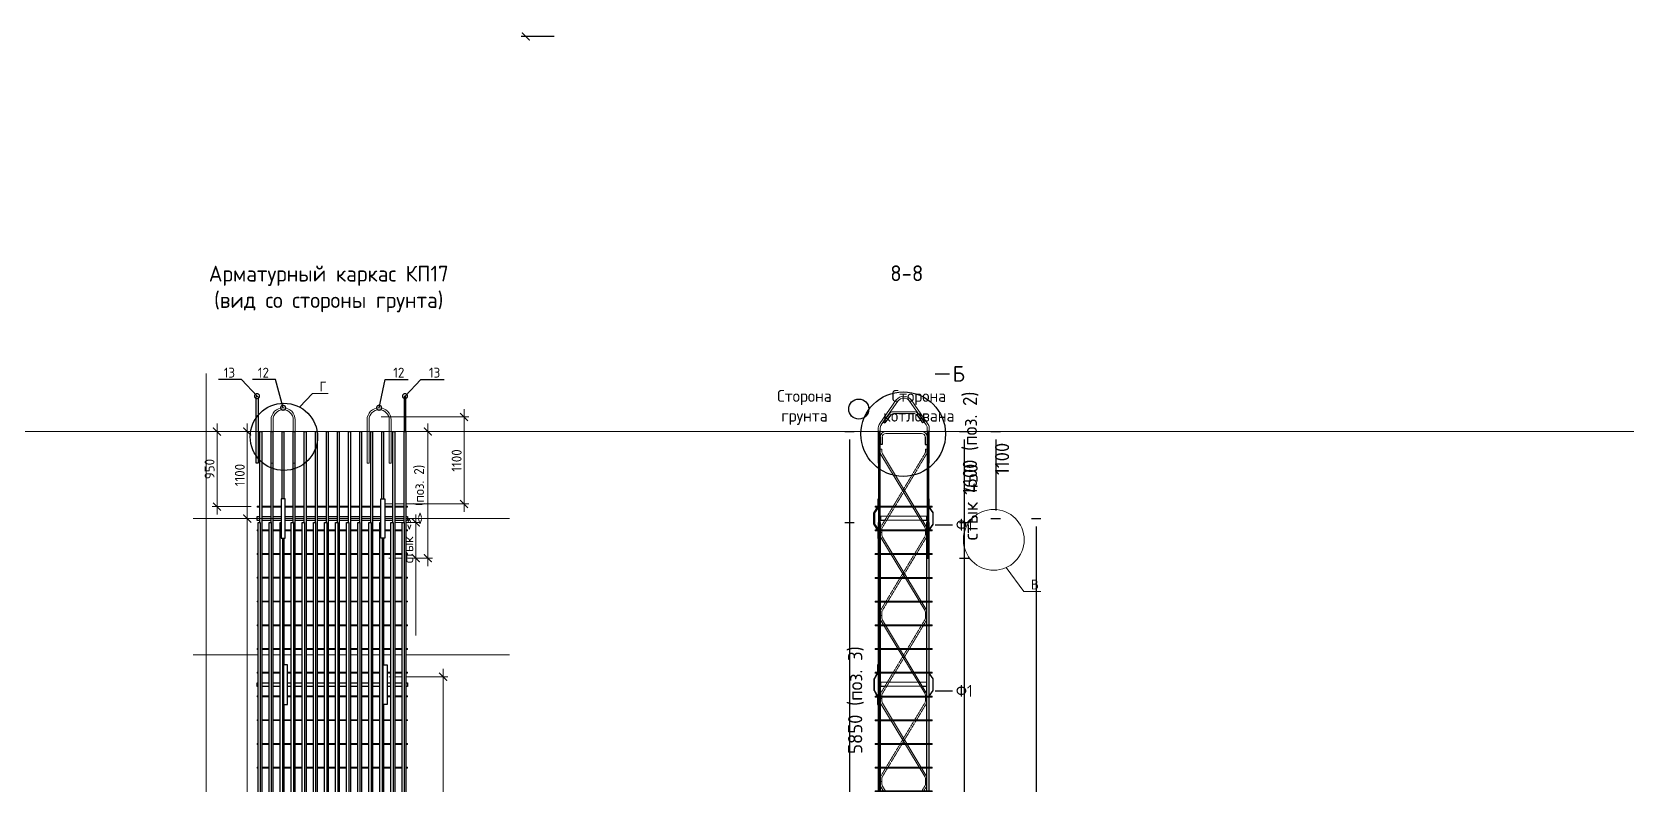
# Model space of a CAD drawing. Header units: millimetres. Extents: x -65574 to 111613, y -106550 to -50518.
# Drawn here: x 24010 to 44252, y -74521 to -65004 of the extents above; entities that cross this region are included whole.
import ezdxf
from ezdxf import colors
from ezdxf.entities.mleader import LeaderData, LeaderLine
from ezdxf.math import Vec2, Vec3

# ---------------------------------------------------------------- set-up
doc = ezdxf.new("R2010")
doc.units = ezdxf.units.MM
doc.linetypes.add('невидимая', pattern=[0.375, 0.25, -0.125])
doc.layers.get('Defpoints').update_dxf_attribs({"color": 6})
doc.layers.add('Dim', color=11, linetype='Continuous', lineweight=13)
doc.layers.add('К_Арматура', color=140, linetype='Continuous')
doc.styles.add('GOST-2.304_Type-B', font='GOST Common.ttf')
doc.dimstyles.new('УРСТ', dxfattribs={"dimtxt": 2.5, "dimasz": 2, "dimexe": 1.2, "dimexo": 1.5, "dimtad": 1, "dimdec": 0, "dimrnd": 1, "dimtxsty": 'GOST-2.304_Type-B', "dimblk": 'ARCHTICK', "dimcen": 2, "dimdle": 2, "dimazin": 3, "dimtfac": 1, "dimtdec": 0, "dimtmove": 1, "dimatfit": 0, "dimldrblk": 'NONE', "dimlwd": 15, "dimlwe": 15})

# ---------------------------------------------------------------- blocks, each defined once
blk = doc.blocks.new('_ArchTick')
at = {"color": 0, "linetype": 'ByBlock', "const_width": 0.15}
blk.add_lwpolyline([(-0.5, -0.5), (0.5, 0.5)], dxfattribs=at)
blk = doc.blocks.new('*D78')
at = {"color": 0, "lineweight": 15, "ltscale": 100, "transparency": 16777216}
for p, q in [((26729, -69953), (26729, -71253)), ((26784, -70053), (26669, -70053)), ((27081, -71153), (26669, -71153))]:
    blk.add_line(p, q, dxfattribs=at)
at = {"layer": 'Defpoints', "color": 0, "lineweight": -2, "ltscale": 100, "transparency": 16777216}
for p in [(26859, -70053), (26729, -71153), (27156, -71153)]:
    blk.add_point(p, dxfattribs=at)
at = {"color": 0, "lineweight": 15, "ltscale": 100, "transparency": 16777216, "xscale": 100, "yscale": 100, "zscale": 100}
for p, rotation in [((26729, -70053), 90), ((26729, -71153), 270)]:
    blk.add_blockref('_ArchTick', p, dxfattribs=dict(at, rotation=rotation))
at = {"color": 0, "lineweight": 15, "ltscale": 100, "transparency": 16777216, "insert": (26635, -70603), "char_height": 125, "attachment_point": 5, "rotation": 90, "style": 'GOST-2.304_Type-B'}
blk.add_mtext('\\A1;1100', dxfattribs=at)
blk = doc.blocks.new('_None')
blk = doc.blocks.new('_DotSmall')
at = {"color": 0, "linetype": 'ByBlock', "const_width": 0.5}
blk.add_lwpolyline([(-0.0625, 0, 1), (0.0625, 0, 1)], format="xyb", close=True, dxfattribs=at)
blk = doc.blocks.new('*D80')
at = {"color": 0, "lineweight": 15, "ltscale": 100, "transparency": 16777216}
for p, q in [((29012, -69953), (29012, -71753)), ((28540, -70053), (29072, -70053)), ((28519, -71653), (29072, -71653))]:
    blk.add_line(p, q, dxfattribs=at)
at = {"layer": 'Defpoints', "color": 0, "lineweight": -2, "ltscale": 100, "transparency": 16777216}
for p in [(28465, -70053), (28444, -71653), (29012, -71653)]:
    blk.add_point(p, dxfattribs=at)
at = {"color": 0, "lineweight": 15, "ltscale": 100, "transparency": 16777216, "xscale": 100, "yscale": 100, "zscale": 100}
for p, rotation in [((29012, -70053), 90), ((29012, -71653), 270)]:
    blk.add_blockref('_ArchTick', p, dxfattribs=dict(at, rotation=rotation))
at = {"color": 0, "lineweight": 15, "ltscale": 100, "transparency": 16777216, "insert": (28906, -70853), "char_height": 125, "attachment_point": 5, "rotation": 90, "style": 'GOST-2.304_Type-B'}
blk.add_mtext('\\A1;<> (поз. 2)', dxfattribs=at)
blk = doc.blocks.new('*D81')
at = {"color": 0, "lineweight": 15, "ltscale": 100, "transparency": 16777216}
for p, q in [((29203, -73053), (29203, -84953)), ((28518, -73153), (29263, -73153)), ((28518, -84853), (29263, -84853))]:
    blk.add_line(p, q, dxfattribs=at)
at = {"layer": 'Defpoints', "color": 0, "lineweight": -2, "ltscale": 100, "transparency": 16777216}
for p in [(28443, -73153), (28443, -84853), (29203, -84853)]:
    blk.add_point(p, dxfattribs=at)
at = {"color": 0, "lineweight": 15, "ltscale": 100, "transparency": 16777216, "xscale": 100, "yscale": 100, "zscale": 100}
for p, rotation in [((29203, -73153), 90), ((29203, -84853), 270)]:
    blk.add_blockref('_ArchTick', p, dxfattribs=dict(at, rotation=rotation))
at = {"color": 0, "lineweight": 15, "ltscale": 100, "transparency": 16777216, "insert": (29097, -79003), "char_height": 125, "attachment_point": 5, "rotation": 90, "style": 'GOST-2.304_Type-B'}
blk.add_mtext('\\A1;<> (поз. 4)', dxfattribs=at)
blk = doc.blocks.new('*D82')
at = {"color": 0, "lineweight": 15, "transparency": 16777216}
for p, q in [((28583, -71203), (28918, -71203)), ((28858, -71203), (28858, -71103)), ((28858, -71203), (28858, -71653)), ((28858, -71203), (28858, -71653)), ((28583, -71653), (28918, -71653)), ((28858, -71653), (28858, -71753)), ((28858, -72631), (28858, -71653))]:
    blk.add_line(p, q, dxfattribs=at)
at = {"layer": 'Defpoints', "color": 0, "lineweight": -2, "transparency": 16777216}
for p in [(28508, -71203), (28508, -71653), (28858, -71653)]:
    blk.add_point(p, dxfattribs=at)
at = {"color": 0, "lineweight": 15, "transparency": 16777216, "xscale": 100, "yscale": 100, "zscale": 100}
for p, rotation in [((28858, -71203), 270), ((28858, -71653), 90)]:
    blk.add_blockref('_ArchTick', p, dxfattribs=dict(at, rotation=rotation))
at = {"color": 0, "lineweight": 15, "transparency": 16777216, "insert": (28764, -71428), "char_height": 125, "attachment_point": 5, "rotation": 90, "style": 'GOST-2.304_Type-B'}
blk.add_mtext('\\A1;стык <>', dxfattribs=at)
blk = doc.blocks.new('*U19')
at = {"lineweight": 30, "ltscale": 100}
blk.add_lwpolyline([(-950, -25), (950, -25), (950, 25), (-950, 25)], close=True, dxfattribs=at)
blk = doc.blocks.new('*U20')
at = {"color": 0, "linetype": 'ByBlock', "lineweight": -2, "transparency": 16777216}
for p in [(0, 0), (0, -2100)]:
    blk.add_blockref('*U19', p, dxfattribs=at)
blk = doc.blocks.new('*D89')
at = {"color": 0, "lineweight": 15, "ltscale": 100, "transparency": 16777216}
for p, q in [((29469, -71069), (29469, -69769)), ((28422, -69869), (29529, -69869)), ((28443, -70969), (29529, -70969))]:
    blk.add_line(p, q, dxfattribs=at)
at = {"layer": 'Defpoints', "color": 0, "lineweight": -2, "ltscale": 100, "transparency": 16777216}
for p in [(28347, -69869), (29469, -69869), (28368, -70969)]:
    blk.add_point(p, dxfattribs=at)
at = {"color": 0, "lineweight": 15, "ltscale": 100, "transparency": 16777216, "xscale": 100, "yscale": 100, "zscale": 100}
for p, rotation in [((29469, -69869), 90), ((29469, -70969), 270)]:
    blk.add_blockref('_ArchTick', p, dxfattribs=dict(at, rotation=rotation))
at = {"color": 0, "lineweight": 15, "ltscale": 100, "transparency": 16777216, "insert": (29375, -70419), "char_height": 125, "attachment_point": 5, "rotation": 90, "style": 'GOST-2.304_Type-B'}
blk.add_mtext('\\A1;1100', dxfattribs=at)
blk = doc.blocks.new('*D90')
at = {"color": 0, "lineweight": 15, "ltscale": 100, "transparency": 16777216}
for p, q in [((28448, -76053), (29534, -76053)), ((29474, -75953), (29474, -105553)), ((28448, -105453), (29534, -105453))]:
    blk.add_line(p, q, dxfattribs=at)
at = {"layer": 'Defpoints', "color": 0, "lineweight": -2, "ltscale": 100, "transparency": 16777216}
for p in [(28373, -76053), (28373, -105453), (29474, -105453)]:
    blk.add_point(p, dxfattribs=at)
at = {"color": 0, "lineweight": 15, "ltscale": 100, "transparency": 16777216, "xscale": 100, "yscale": 100, "zscale": 100}
for p, rotation in [((29474, -76053), 90), ((29474, -105453), 270)]:
    blk.add_blockref('_ArchTick', p, dxfattribs=dict(at, rotation=rotation))
at = {"color": 0, "lineweight": 15, "ltscale": 100, "transparency": 16777216, "insert": (29367, -90753), "char_height": 125, "attachment_point": 5, "rotation": 90, "style": 'GOST-2.304_Type-B'}
blk.add_mtext('\\A1;14х2100=29400 (поз. Р17)', dxfattribs=at)
blk = doc.blocks.new('*U24')
blk.add_wipeout([(-11, 11700), (11, 11700), (11, 0), (-11, 0)])
at = {"ltscale": 100}
blk.add_lwpolyline([(-11, 0), (11, 0), (11, 11700), (-11, 11700)], close=True, dxfattribs=at)
blk = doc.blocks.new('*U25')
at = {"color": 0, "linetype": 'ByBlock', "lineweight": -2, "transparency": 16777216}
for p in [(0, 0), (140, 0), (280, 0), (420, 0), (560, 0), (700, 0), (840, 0), (980, 0), (1120, 0), (1260, 0), (1400, 0), (1540, 0), (1680, 0), (1820, 0)]:
    blk.add_blockref('*U24', p, dxfattribs=at)
blk = doc.blocks.new('*U26')
blk.add_wipeout([(-14, 5850), (14, 5850), (14, 0), (-14, 0)])
at = {"ltscale": 100}
blk.add_lwpolyline([(-14, 0), (14, 0), (14, 5850), (-14, 5850)], close=True, dxfattribs=at)
blk = doc.blocks.new('*U27')
at = {"color": 0, "linetype": 'ByBlock', "lineweight": -2, "transparency": 16777216}
for p in [(0, 0), (140, 0), (280, 0), (420, 0), (560, 0), (700, 0), (840, 0), (980, 0), (1120, 0), (1260, 0), (1400, 0), (1540, 0), (1680, 0), (1820, 0)]:
    blk.add_blockref('*U26', p, dxfattribs=at)
blk = doc.blocks.new('*D92')
at = {"color": 0, "lineweight": 15, "ltscale": 100, "transparency": 16777216}
for p, q in [((27081, -71153), (26669, -71153)), ((26729, -71053), (26729, -100653)), ((26778, -100553), (26669, -100553))]:
    blk.add_line(p, q, dxfattribs=at)
at = {"layer": 'Defpoints', "color": 0, "lineweight": -2, "ltscale": 100, "transparency": 16777216}
for p in [(27156, -71153), (26729, -100553), (26853, -100553)]:
    blk.add_point(p, dxfattribs=at)
at = {"color": 0, "lineweight": 15, "ltscale": 100, "transparency": 16777216, "xscale": 100, "yscale": 100, "zscale": 100}
for p, rotation in [((26729, -71153), 90), ((26729, -100553), 270)]:
    blk.add_blockref('_ArchTick', p, dxfattribs=dict(at, rotation=rotation))
at = {"color": 0, "lineweight": 15, "ltscale": 100, "transparency": 16777216, "insert": (26616, -85853), "char_height": 125, "width": 2244.5, "attachment_point": 5, "rotation": 90, "style": 'GOST-2.304_Type-B'}
blk.add_mtext('\\A1;14х2100=29400 (Ф1,Ф2,Ф3,Ф4) ', dxfattribs=at)
blk = doc.blocks.new('*D165')
at = {"color": 0, "lineweight": 15, "ltscale": 100, "transparency": 16777216}
for p, q in [((26347, -69953), (26347, -71102)), ((26653, -70053), (26287, -70053)), ((26779, -71002), (26287, -71002))]:
    blk.add_line(p, q, dxfattribs=at)
at = {"layer": 'Defpoints', "color": 0, "lineweight": -2, "ltscale": 100, "transparency": 16777216}
for p in [(26728, -70053), (26347, -71002), (26854, -71002)]:
    blk.add_point(p, dxfattribs=at)
at = {"color": 0, "lineweight": 15, "ltscale": 100, "transparency": 16777216, "xscale": 100, "yscale": 100, "zscale": 100}
for p, rotation in [((26347, -70053), 90), ((26347, -71002), 270)]:
    blk.add_blockref('_ArchTick', p, dxfattribs=dict(at, rotation=rotation))
at = {"color": 0, "lineweight": 15, "ltscale": 100, "transparency": 16777216, "insert": (26253, -70527), "char_height": 125, "attachment_point": 5, "rotation": 90, "style": 'GOST-2.304_Type-B'}
blk.add_mtext('\\A1;950', dxfattribs=at)
blk = doc.blocks.new('*D164')
at = {"color": 0, "lineweight": 15, "ltscale": 100, "transparency": 16777216}
for p, q in [((26547, -75852), (26547, -105752)), ((26979, -75952), (26487, -75952)), ((26979, -105652), (26487, -105652))]:
    blk.add_line(p, q, dxfattribs=at)
at = {"layer": 'Defpoints', "color": 0, "lineweight": -2, "ltscale": 100, "transparency": 16777216}
for p in [(27054, -75952), (26547, -105652), (27054, -105652)]:
    blk.add_point(p, dxfattribs=at)
at = {"color": 0, "lineweight": 15, "ltscale": 100, "transparency": 16777216, "xscale": 100, "yscale": 100, "zscale": 100}
for p, rotation in [((26547, -75952), 90), ((26547, -105652), 270)]:
    blk.add_blockref('_ArchTick', p, dxfattribs=dict(at, rotation=rotation))
at = {"color": 0, "lineweight": 15, "ltscale": 100, "transparency": 16777216, "insert": (26441, -90802), "char_height": 125, "width": 2066.21, "attachment_point": 5, "rotation": 90, "style": 'GOST-2.304_Type-B'}
blk.add_mtext('\\A1;99х300=29700 (поз. 9) ', dxfattribs=at)
blk = doc.blocks.new('*U168')
at = {"lineweight": 15}
blk.add_lwpolyline([(-950, 6), (-950, -6), (950, -6), (950, 6)], close=True, dxfattribs=at)
blk = doc.blocks.new('*U169')
at = {"color": 0, "linetype": 'ByBlock', "lineweight": -2, "transparency": 16777216}
for p in [(0, 0), (0, -300), (0, -600), (0, -900), (0, -1200), (0, -1500), (0, -1800), (0, -2100), (0, -2400), (0, -2700), (0, -3000), (0, -3300)]:
    blk.add_blockref('*U168', p, dxfattribs=at)
blk = doc.blocks.new('ке85445')
at = {"lineweight": 15}
for p, q in [((34931, 34981), (34724, 34684)), ((34743, 34668), (34952, 34967)), ((35162, 34833), (34895, 34833)), ((35308, 34668), (35099, 34967)), ((35120, 34981), (35328, 34684)), ((34705, 34630), (34705, 34182)), ((34730, 34182), (34730, 34630)), ((34895, 34808), (35162, 34808)), ((35322, 34182), (35322, 34630)), ((35347, 34630), (35347, 34182)), ((35252, 34583), (34800, 34583)), ((34800, 34558), (35252, 34558)), ((34705, 34182), (34730, 34182)), ((35322, 34182), (35347, 34182))]:
    blk.add_line(p, q, dxfattribs=at)
at = {"lineweight": -2}
for p, q in [((34841, 34808), (34768, 34704)), ((34768, 34704), (34789, 34690)), ((34858, 34788), (34789, 34690)), ((35194, 34788), (35262, 34690)), ((35211, 34808), (35283, 34704)), ((35283, 34704), (35262, 34690)), ((34730, 34513), (34730, 34418)), ((34755, 34418), (34730, 34418)), ((34755, 34513), (34755, 34418)), ((35297, 34513), (35297, 34418)), ((35297, 34418), (35322, 34418)), ((35322, 34513), (35322, 34418))]:
    blk.add_line(p, q, dxfattribs=at)
at = {"lineweight": 15}
for centre, radius, start, end in [((35026, 34915), 115, 34.9857, 145.0143), ((34895, 34763), 70, 90, 145.0098), ((35026, 34915), 90, 34.9902, 145.0098), ((35157, 34763), 70, 34.9902, 90), ((34790, 34630), 85, 140.9986, 180), ((34790, 34630), 60, 140.9986, 180), ((34895, 34763), 45, 90, 145.0098), ((35157, 34763), 45, 34.9902, 90), ((35262, 34630), 60, 360, 39.0014), ((35262, 34630), 85, 0, 39.0014), ((34800, 34513), 70, 90, 180), ((34800, 34513), 45, 90, 180), ((35252, 34513), 70, 0, 90), ((35252, 34513), 45, 0, 90)]:
    blk.add_arc(centre, radius, start, end, dxfattribs=at)
blk = doc.blocks.new('*D190')
at = {"color": 0, "lineweight": 15, "transparency": 16777216}
for p, q in [((26756, -75211), (25682, -75211)), ((25742, -75111), (25742, -106261)), ((27299, -106161), (25682, -106161))]:
    blk.add_line(p, q, dxfattribs=at)
at = {"layer": 'Defpoints', "color": 0, "lineweight": -2, "transparency": 16777216}
for p in [(26831, -75211), (25742, -106161), (27374, -106161)]:
    blk.add_point(p, dxfattribs=at)
at = {"color": 0, "lineweight": 15, "transparency": 16777216, "xscale": 100, "yscale": 100, "zscale": 100}
for p, rotation in [((25742, -75211), 90), ((25742, -106161), 270)]:
    blk.add_blockref('_ArchTick', p, dxfattribs=dict(at, rotation=rotation))
at = {"color": 0, "lineweight": -2, "transparency": 16777216, "insert": (25648, -90686), "char_height": 125, "attachment_point": 5, "rotation": 90, "style": 'GOST-2.304_Type-B'}
blk.add_mtext('\\A1;30950', dxfattribs=at)
blk = doc.blocks.new('афафцафа')
at = {"color": 30, "lineweight": -2}
blk.add_lwpolyline([(109689, 32631), (109756, 32631, -0.152459), (109761, 32629), (109833, 32580, 0.152459), (109839, 32578), (109939, 32578), (109939, 32583), (109841, 32583, -0.152459), (109835, 32585), (109763, 32634, 0.152459), (109758, 32636), (109689, 32636), (109619, 32636, 0.152459), (109614, 32634), (109542, 32585, -0.152459), (109537, 32583), (109439, 32583), (109439, 32578), (109539, 32578, 0.152459), (109544, 32580), (109616, 32629, -0.152459), (109621, 32631)], format="xyb", close=True, dxfattribs=at)
blk = doc.blocks.new('ФИКСАТОРРРРР')
at = {"color": 6, "lineweight": -2}
blk.add_lwpolyline([(109576, -70973), (109478, -70973, -0.126741), (109473, -70972), (109400, -70931, 0.126741), (109395, -70930), (109326, -70930), (109257, -70930, 0.126741), (109252, -70931), (109178, -70972, -0.126741), (109174, -70973), (109076, -70973), (109076, -70978), (109176, -70978, 0.126741), (109180, -70977), (109254, -70936, -0.126741), (109259, -70935), (109326, -70935), (109393, -70935, -0.126741), (109398, -70936), (109471, -70977, 0.126741), (109476, -70978), (109576, -70978)], format="xyb", close=True, dxfattribs=at)
blk = doc.blocks.new('*U452')
blk.add_wipeout([(-25, 250), (25, 250), (25, -250), (-25, -250)])
at = {"lineweight": 30, "ltscale": 100}
blk.add_lwpolyline([(-25, -250), (-25, 250), (25, 250), (25, -250)], close=True, dxfattribs=at)
blk = doc.blocks.new('*U453')
at = {"color": 0, "linetype": 'ByBlock', "lineweight": -2, "transparency": 16777216}
blk.add_blockref('*U452', (0, 0), dxfattribs=at)
blk = doc.blocks.new('*U454')
blk.add_wipeout([(-25, 250), (25, 250), (25, -250), (-25, -250)])
at = {"lineweight": 30, "ltscale": 100}
blk.add_lwpolyline([(-25, -250), (-25, 250), (25, 250), (25, -250)], close=True, dxfattribs=at)
blk = doc.blocks.new('*U455')
at = {"color": 0, "linetype": 'ByBlock', "lineweight": -2, "transparency": 16777216}
blk.add_blockref('*U454', (0, 0), dxfattribs=at)
blk = doc.blocks.new('*U462')
blk.add_wipeout([(-25, 250), (25, 250), (25, -250), (-25, -250)])
at = {"lineweight": 30, "ltscale": 100}
blk.add_lwpolyline([(-25, -250), (-25, 250), (25, 250), (25, -250)], close=True, dxfattribs=at)
blk = doc.blocks.new('*U463')
at = {"color": 0, "linetype": 'ByBlock', "lineweight": -2, "transparency": 16777216}
blk.add_blockref('*U462', (0, 0), dxfattribs=at)
blk = doc.blocks.new('*U458')
blk.add_wipeout([(-25, 250), (25, 250), (25, -250), (-25, -250)])
at = {"lineweight": 30, "ltscale": 100}
blk.add_lwpolyline([(-25, -250), (-25, 250), (25, 250), (25, -250)], close=True, dxfattribs=at)
blk = doc.blocks.new('*U459')
at = {"color": 0, "linetype": 'ByBlock', "lineweight": -2, "transparency": 16777216}
blk.add_blockref('*U458', (0, 0), dxfattribs=at)
blk = doc.blocks.new('*U1720')
at = {"lineweight": 15}
for points in [[(-245, -27.5), (-295, -27.5), (-295, 22.5), (-290, 22.5), (-290, -22.5), (-245, -22.5), (-245, -22.5)], [(245, -27.5), (295, -27.5), (295, 22.5), (290, 22.5), (290, -22.5), (245, -22.5), (245, -22.5)]]:
    blk.add_lwpolyline(points, close=True, dxfattribs=at)
blk.add_lwpolyline([(-263, -22.5), (290, -22.5), (290, 27.5), (-290, 27.5), (-290, -22.5)], dxfattribs=at)
blk = doc.blocks.new('*U1730')
at = {"color": 0, "linetype": 'ByBlock', "lineweight": -2, "transparency": 16777216}
for p in [(0, 0), (0, -2100)]:
    blk.add_blockref('*U1720', p, dxfattribs=at)
blk = doc.blocks.new('dthysq0')
at = {"lineweight": 15}
blk.add_lwpolyline([(25239, -216), (25239, -175), (25259, -175), (25259, -209, 0.168934), (25268, -234), (25820, -1152, -0.168934), (25829, -1177), (25829, -1225), (25809, -1225), (25809, -1184, 0.168934), (25800, -1159), (25248, -241, -0.168934)], format="xyb", close=True, dxfattribs=at)
at = {"linetype": 'невидимая', "lineweight": 15, "ltscale": 7}
blk.add_lwpolyline([(25829, -216), (25829, -175), (25809, -175), (25809, -209, -0.168934), (25800, -234), (25248, -1152, 0.168934), (25239, -1177), (25239, -1225), (25259, -1225), (25259, -1184, -0.168934), (25268, -1159), (25820, -241, 0.168934)], format="xyb", close=True, dxfattribs=at)
blk = doc.blocks.new('*U1740')
blk.add_blockref('dthysq0', (-25534, 700))
blk = doc.blocks.new('*U1750')
at = {"color": 0, "linetype": 'ByBlock', "lineweight": -2, "transparency": 16777216}
for p in [(0, 0), (0, -1050), (0, -2100), (0, -3150), (0, -4200)]:
    blk.add_blockref('*U1740', p, dxfattribs=at)
blk = doc.blocks.new('*U1760')
at = {"lineweight": 15}
blk.add_lwpolyline([(-360, -6), (360, -6), (360, 6), (-360, 6), (-360, -7)], dxfattribs=at)
blk = doc.blocks.new('*U1770')
at = {"color": 0, "linetype": 'ByBlock', "lineweight": -2, "transparency": 16777216}
for p in [(0, 0), (0, -300), (0, -600), (0, -900), (0, -1200), (0, -1500), (0, -1800), (0, -2100), (0, -2400), (0, -2700), (0, -3000), (0, -3300), (0, -3600), (0, -3900), (0, -4200), (0, -4500), (0, -4800), (0, -5100), (0, -5400), (0, -5700), (0, -6000), (0, -6300), (0, -6600), (0, -6900), (0, -7200), (0, -7500), (0, -7800), (0, -8100), (0, -8400)]:
    blk.add_blockref('*U1760', p, dxfattribs=at)

msp = doc.modelspace()

# ---------------------------------------------------------------- linework, layer by layer
at = {"color": 7}
for p, q in [((30607.1, -65061.1), (30188.5, -65061.1)), ((35422.7, -69324.2), (35602.7, -69324.2)), ((34280, -70052.8), (34400, -70052.8)), ((34340, -70152.8), (34340, -81652.8)), ((35730, -70052.8), (35850, -70052.8)), ((35790, -70152.8), (35790, -71552.8)), ((36127, -70052.8), (36247, -70052.8)), ((36187, -70152.8), (36187, -71052.8)), ((34280, -71202.8), (34400, -71202.8)), ((35422.7, -71231.2), (35642.7, -71231.2)), ((35730, -71202.8), (35850, -71202.8)), ((35730, -71202.8), (35850, -71202.8)), ((36127, -71152.8), (36247, -71152.8)), ((36639, -71152.8), (36759, -71152.8)), ((34340, -71302.8), (34340, -76952.8)), ((35790, -71302.8), (35790, -71552.8)), ((35790, -71302.8), (35790, -82802.8)), ((36699, -71252.8), (36699, -100452.8)), ((35730, -71652.8), (35850, -71652.8)), ((35730, -71652.8), (35850, -71652.8)), ((35422.7, -73331.2), (35642.7, -73331.2))]:
    msp.add_line(p, q, dxfattribs=at)
at = {"linetype": 'невидимая', "lineweight": 5, "ltscale": 25}
msp.add_line((44252, -70052.8), (2493.9, -70052.8), dxfattribs=at)
at = {"color": 0, "lineweight": 15}
for points in [[(26211.5, -69317.7), (26211.5, -101737.5)], [(30043.1, -71152.8), (26045.4, -71152.8)], [(30043.1, -72877.8), (26045.4, -72877.8)]]:
    msp.add_lwpolyline(points, dxfattribs=at)
at = {"color": 7}
for points in [[(34704, -81752.8), (34726, -81752.8), (34726, -70052.8), (34704, -70052.8)], [(35319, -71652.8), (35341, -71652.8), (35341, -70052.8), (35319, -70052.8)], [(34701, -77052.8), (34729, -77052.8), (34729, -71202.8), (34701, -71202.8)], [(35312, -82902.8), (35348, -82902.8), (35348, -71202.8), (35312, -71202.8)]]:
    msp.add_lwpolyline(points, close=True, dxfattribs=at)
at = {"color": 0, "lineweight": -2}
msp.add_circle((35018.7, -70085.5), 534.3, dxfattribs=at)
at = {"ltscale": 0.5}
msp.add_circle((34456.4, -69769), 126.9, dxfattribs=at)
at = {"color": 0, "lineweight": 15}
msp.add_circle((36162.5, -71421.9), 384.2, dxfattribs=at)
at = {"layer": 'К_Арматура', "color": 0}
for points in [[(26868.2, -69618), (26868.2, -70452.8), (26843.2, -70452.8), (26843.2, -69618, -1), (26868.2, -69618, -1)], [(28710.2, -69618), (28710.2, -70452.8), (28735.2, -70452.8), (28735.2, -69618, 1), (28710.2, -69618, 1)]]:
    msp.add_lwpolyline(points, format="xyb", dxfattribs=at)

# ---------------------------------------------------------------- block references
at = {"color": 7, "xscale": 100, "yscale": 100, "zscale": 100, "rotation": 90}
msp.add_blockref('_ArchTick', (30248.5, -65061.1), dxfattribs=at)
at = {"color": 0, "lineweight": -2}
for name, p in [('ке85445', (-1.5, -104635.3)), ('*U1750', (35023.2, -70802.8)), ('*U169', (27803.8, -71001.8)), ('*U1770', (35023.2, -71002.8)), ('*U1730', (35023.2, -71150.3))]:
    msp.add_blockref(name, p, dxfattribs=at)
at = {"color": 7}
for p in [(34340, -70052.8), (35790, -70052.8), (36187, -70052.8), (34340, -71202.8), (35790, -71202.8), (35790, -71202.8), (36187, -71152.8), (36699, -71152.8), (35790, -71652.8), (35790, -71652.8)]:
    msp.add_blockref('_ArchTick', p, dxfattribs=at)
at = {"color": 1, "lineweight": -2, "xscale": -1, "rotation": 90}
msp.add_blockref('афафцафа', (67284.3, 38535.8), dxfattribs=at)
at = {"color": 1, "lineweight": -2, "rotation": 270}
for p in [(2762.1, 38535.8), (2762.1, 36435.8)]:
    msp.add_blockref('афафцафа', p, dxfattribs=at)
at = {"color": 0, "xscale": -1}
msp.add_blockref('*U20', (27803.3, -71152.8), dxfattribs=at)
at = {"lineweight": -2, "rotation": 90}
msp.add_blockref('ФИКСАТОРРРРР', (-36281.6, -182578.5), dxfattribs=at)

# ---------------------------------------------------------------- texts
at = {"color": 0, "insert": (27758.8, -68545.5), "char_height": 200, "attachment_point": 8, "style": 'GOST-2.304_Type-B'}
msp.add_mtext_dynamic_manual_height_columns('\\pxqc;Арматурный каркас КП17 \\P(вид со стороны грунта)', width=14613.866, gutter_width=2500, heights=[-613.3], dxfattribs=at)
at = {"color": 0, "insert": (35063.1, -68052.4), "char_height": 200, "attachment_point": 5, "style": 'GOST-2.304_Type-B'}
msp.add_mtext('8-8', dxfattribs=at)
at = {"color": 7, "attachment_point": 4, "style": 'GOST-2.304_Type-B'}
for s, insert, char_height in [('Б', (35642.7, -69324.2), 200), ('Ф1', (35682.7, -71231.2), 150), ('Ф1', (35682.7, -73331.2), 150)]:
    msp.add_mtext(s, dxfattribs=dict(at, insert=insert, char_height=char_height))
at = {"color": 0, "ltscale": 100, "char_height": 150, "style": 'GOST-2.304_Type-B'}
for s, heights, insert, attachment_point in [('\\pxqc;Сторона\\Pгрунта', [-445], (33407.2, -69528.1), 1), ('\\pxqc;Сторона\\Pкотлована', [-400], (35578.8, -69528.1), 3)]:
    msp.add_mtext_dynamic_manual_height_columns(s, width=726.204, gutter_width=300, heights=heights, dxfattribs=dict(at, insert=insert, attachment_point=attachment_point))
at = {"color": 7, "char_height": 180, "attachment_point": 4, "rotation": 90, "style": 'GOST-2.304_Type-B'}
for s, insert in [('\\A1;1600 (поз. 2)', (35870, -70852.8)), ('\\A1;1100', (36267, -70602.8)), ('\\A1;стык 450', (35870, -71427.8)), ('\\A1;5850 (поз. 3)', (34420, -74127.8))]:
    msp.add_mtext(s, dxfattribs=dict(at, insert=insert))

# ---------------------------------------------------------------- dimensions: what is measured, and where the dimension line sits
at = {"color": 0, "lineweight": 15, "ltscale": 100}
dim = msp.add_linear_dim(base=(29854.4, -70052.8), p1=(28753.3, -71152.8), p2=(28732.2, -70052.8), angle=90, dimstyle='УРСТ', override={"dimscale": 0}, dxfattribs=at)
dim.commit()
dim.dimension.update_dxf_attribs({"geometry": '*D89', "text_midpoint": (29854.4, -70602.8), "dimtype": 160})
dim = msp.add_linear_dim(base=(26728.8, -71152.8), p1=(26858.8, -70052.8), p2=(27155.7, -71152.8), angle=90, dimstyle='УРСТ', override={"dimscale": 0}, dxfattribs=at)
dim.commit()
dim.dimension.update_dxf_attribs({"geometry": '*D78', "text_midpoint": (26635, -70602.8)})
dim = msp.add_linear_dim(base=(29278.4, -71652.8), p1=(28731.2, -70052.8), p2=(28710.2, -71652.8), angle=90, text='<> (поз. 2)', dimstyle='УРСТ', override={"dimscale": 0}, dxfattribs=at)
dim.commit()
dim.dimension.update_dxf_attribs({"geometry": '*D80', "text_midpoint": (29278.4, -71640.3), "dimtype": 160})
for base, p1, p2, text, picture, middle in [((29854.4, -100552.8), (28753.3, -71152.8), (28753.3, -100552.8), '14х2100=29400 (поз. Р17)', '*D90', (29748.1, -85852.8)), ((29470.2, -82902.8), (28710.2, -71202.8), (28710.2, -82902.8), '<> (поз. 4)', '*D81', (29364, -78502.8))]:
    dim = msp.add_linear_dim(base=base, p1=p1, p2=p2, angle=90, text=text, dimstyle='УРСТ', override={"dimscale": 0}, dxfattribs=at)
    dim.commit()
    dim.dimension.update_dxf_attribs({"geometry": picture, "text_midpoint": middle})
at = {"color": 0, "lineweight": 15}
dim = msp.add_linear_dim(base=(29059.8, -71652.8), p1=(28710.2, -71202.8), p2=(28710.2, -71652.8), angle=90, text='стык <>', dimstyle='УРСТ', override={"dimscale": 0}, dxfattribs=at)
dim.commit()
dim.dimension.update_dxf_attribs({"geometry": '*D82', "text_midpoint": (29059.8, -73715.9), "dimtype": 160})

# ---------------------------------------------------------------- leaders
at = {"color": 0, "lineweight": 15, "ltscale": 100}
ml = msp.add_multileader_mtext('Standard', dxfattribs=at)
ml.set_content('13', style='GOST-2.304_Type-B')
ml.set_leader_properties()
ml.set_arrow_properties(name='DOTSMALL')
ml.build(insert=Vec2(0, 0))
ml.multileader.update_dxf_attribs({"text_left_attachment_type": 6, "text_right_attachment_type": 6, "dogleg_length": 1, "arrow_head_size": 125, "scale": 50})
ctx = ml.context
ctx.base_point, ctx.scale, ctx.char_height, ctx.arrow_head_size, ctx.landing_gap_size, ctx.plane_origin = Vec3(26381.9, -69396.6), 50, 125, 125, 50, Vec3(26685.2, -69834.8)
ctx.left_attachment, ctx.right_attachment = 6, 6
notes = []
notes.append((ctx, [(0, (1, 1, 0), (26656.9, -69396.6), (-1, 0), 50, [(0, [(26852.7, -69605.5)], 0, [])])]))
ctx.mtext.insert, ctx.mtext.flow_direction = Vec3(26431.9, -69246.6), 5
ml = msp.add_multileader_mtext('Standard', dxfattribs=at)
ml.set_content('12', style='GOST-2.304_Type-B')
ml.set_leader_properties()
ml.set_arrow_properties(name='DOTSMALL')
ml.build(insert=Vec2(0, 0))
ml.multileader.update_dxf_attribs({"text_left_attachment_type": 6, "text_right_attachment_type": 6, "dogleg_length": 1, "arrow_head_size": 125, "scale": 50})
ctx = ml.context
ctx.base_point, ctx.scale, ctx.char_height, ctx.arrow_head_size, ctx.landing_gap_size, ctx.plane_origin = Vec3(26812.3, -69396.6), 50, 125, 125, 50, Vec3(27115.7, -69834.8)
ctx.left_attachment, ctx.right_attachment = 6, 6
notes.append((ctx, [(0, (1, 1, 0), (27087.3, -69396.6), (-1, 0), 50, [(0, [(27182.7, -69752.8)], 0, [])])]))
ctx.mtext.insert, ctx.mtext.width, ctx.mtext.flow_direction = Vec3(26862.3, -69246.6), 100, 5
ml = msp.add_multileader_mtext('Standard', dxfattribs=at)
ml.set_content('12', style='GOST-2.304_Type-B')
ml.set_leader_properties()
ml.set_arrow_properties(name='DOTSMALL')
ml.build(insert=Vec2(0, 0))
ml.multileader.update_dxf_attribs({"text_left_attachment_type": 6, "text_right_attachment_type": 6, "dogleg_length": 1, "arrow_head_size": 125, "scale": 50})
ctx = ml.context
ctx.base_point, ctx.scale, ctx.char_height, ctx.arrow_head_size, ctx.landing_gap_size, ctx.plane_origin = Vec3(28523.3, -69396.6), 50, 125, 125, 50, Vec3(28444.9, -69834.8)
ctx.left_attachment, ctx.right_attachment = 6, 6
notes.append((ctx, [(0, (1, 1, 0), (28473.3, -69396.6), (1, 0), 50, [(0, [(28395.7, -69752.8)], 0, [])])]))
ctx.mtext.insert, ctx.mtext.width, ctx.mtext.flow_direction = Vec3(28573.3, -69246.6), 100, 5
ml = msp.add_multileader_mtext('Standard', dxfattribs=at)
ml.set_content('13', style='GOST-2.304_Type-B')
ml.set_leader_properties()
ml.set_arrow_properties(name='DOTSMALL')
ml.build(insert=Vec2(0, 0))
ml.multileader.update_dxf_attribs({"text_left_attachment_type": 6, "text_right_attachment_type": 6, "dogleg_length": 1, "arrow_head_size": 125, "scale": 50})
ctx = ml.context
ctx.base_point, ctx.scale, ctx.char_height, ctx.arrow_head_size, ctx.landing_gap_size, ctx.plane_origin = Vec3(28974.2, -69396.6), 50, 125, 125, 50, Vec3(28895.9, -69834.8)
ctx.left_attachment, ctx.right_attachment = 6, 6
notes.append((ctx, [(0, (1, 1, 0), (28924.2, -69396.6), (1, 0), 50, [(0, [(28722.7, -69605.5)], 0, [])])]))
ctx.mtext.insert, ctx.mtext.flow_direction = Vec3(29024.2, -69246.6), 5
ml = msp.add_multileader_mtext('Standard', dxfattribs=at)
ml.set_content('{\\C0;В}', color=2, style='GOST-2.304_Type-B')
ml.set_leader_properties(linetype='ByLayer', lineweight=13)
ml.set_arrow_properties(name='NONE')
ml.build(insert=Vec2(0, 0))
ml.multileader.update_dxf_attribs({"has_dogleg": 0, "text_left_attachment_type": 6, "text_right_attachment_type": 6, "dogleg_length": 0, "arrow_head_size": 125, "scale": 50})
ctx = ml.context
ctx.base_point, ctx.scale, ctx.char_height, ctx.arrow_head_size, ctx.landing_gap_size, ctx.plane_origin = Vec3(36543.4, -72074.2), 50, 125, 125, 100, Vec3(44152.9, -76366.5)
ctx.left_attachment, ctx.right_attachment, ctx.text_align_type = 6, 6, 1
notes.append((ctx, [(0, (1, 1, 0), (36543.4, -72074.2), (1, 0), 0, [(1, [(36321.1, -71771.8)], 0, [])])]))
ctx.mtext.insert, ctx.mtext.width, ctx.mtext.alignment, ctx.mtext.flow_direction = Vec3(36680.9, -71924.2), 278.609, 2, 5
at = {"layer": 'Dim', "color": 0, "lineweight": 15, "ltscale": 100}
ml = msp.add_multileader_mtext('Standard', dxfattribs=at)
ml.set_content('{\\C0;Г}', color=2, style='GOST-2.304_Type-B')
ml.set_leader_properties(linetype='ByLayer', lineweight=13)
ml.set_arrow_properties(name='NONE')
ml.build(insert=Vec2(0, 0))
ml.multileader.update_dxf_attribs({"has_dogleg": 0, "text_left_attachment_type": 6, "text_right_attachment_type": 6, "dogleg_length": 0, "arrow_head_size": 125, "scale": 50})
ctx = ml.context
ctx.base_point, ctx.scale, ctx.char_height, ctx.arrow_head_size, ctx.landing_gap_size, ctx.plane_origin = Vec3(27555.3, -69571.6), 50, 125, 125, 100, Vec3(19954, -72706.6)
ctx.left_attachment, ctx.right_attachment, ctx.text_align_type = 6, 6, 1
notes.append((ctx, [(0, (1, 1, 0), (27555.3, -69571.6), (1, 0), 0, [(1, [(27390.4, -69744.3)], 0, [])])]))
ctx.mtext.insert, ctx.mtext.width, ctx.mtext.alignment, ctx.mtext.flow_direction = Vec3(27686.6, -69421.6), 278.609, 2, 5
for ctx, leaders in notes:
    for number, flags, end, landing, length, lines in leaders:
        leader = LeaderData()
        leader.index, (leader.has_last_leader_line, leader.has_dogleg_vector, leader.attachment_direction) = number, flags
        leader.last_leader_point, leader.dogleg_vector, leader.dogleg_length = Vec3(end), Vec3(landing), length
        for number, points, colour, breaks in lines:
            line = LeaderLine()
            line.index, line.vertices, line.color, line.breaks = number, Vec3.list(points), colors.encode_raw_color(colour), breaks
            leader.lines.append(line)
        ctx.leaders.append(leader)

# ---------------------------------------------------------------- next in the draw order: block references
at = {"color": 0, "xscale": -1}
msp.add_blockref('*U25', (28721.2, -81752.8), dxfattribs=at)

# ---------------------------------------------------------------- next in the draw order: linework, layer by layer
at = {"color": 0, "lineweight": 15, "ltscale": 100}
for points in [[(27055.2, -70452.8), (27055.2, -69905.3, -1), (27310.2, -69905.3), (27310.2, -70452.8), (27335.2, -70452.8), (27335.2, -69905.3, 1), (27030.2, -69905.3), (27030.2, -70452.8)], [(28523.2, -70452.8), (28523.2, -69905.3, 1), (28268.2, -69905.3), (28268.2, -70452.8), (28243.2, -70452.8), (28243.2, -69905.3, -1), (28548.2, -69905.3), (28548.2, -70452.8)]]:
    msp.add_lwpolyline(points, format="xyb", close=True, dxfattribs=at)
at = {"color": 0, "lineweight": -2}
msp.add_circle((27192.2, -70120.3), 425, dxfattribs=at)

# ---------------------------------------------------------------- next in the draw order: block references
at = {"color": 0, "xscale": -1}
msp.add_blockref('*U27', (28699.2, -77052.8), dxfattribs=at)

# ---------------------------------------------------------------- next in the draw order: block references
at = {"color": 0}
for name, p in [('*U463', (28444.2, -71152.8)), ('*U459', (28471.2, -73252.8))]:
    msp.add_blockref(name, p, dxfattribs=at)

# ---------------------------------------------------------------- next in the draw order: dimensions: what is measured, and where the dimension line sits
at = {"color": 0, "lineweight": 15, "ltscale": 100}
dim = msp.add_linear_dim(base=(26346.8, -71001.8), p1=(26728, -70052.8), p2=(26853.8, -71001.8), angle=90, text='950', dimstyle='УРСТ', override={"dimscale": 0}, dxfattribs=at)
dim.commit()
dim.dimension.update_dxf_attribs({"geometry": '*D165', "text_midpoint": (26346.8, -70527), "dimtype": 160})
at = {"color": 0, "lineweight": -2}
dim = msp.add_linear_dim(base=(25258.3, -101002.8), p1=(26346.8, -70052.8), p2=(26890.2, -101002.8), angle=90, dimstyle='УРСТ', override={"dimscale": 0}, dxfattribs=at)
dim.commit()
dim.dimension.update_dxf_attribs({"geometry": '*D190', "text_midpoint": (25164.6, -85527.8)})
at = {"color": 0, "lineweight": 15, "ltscale": 100}
for base, p1, p2, text, picture, middle in [((26346.8, -100701.8), (26853.8, -71001.8), (26853.8, -100701.8), '99х300=29700 (поз. 9) ', '*D164', (26240.6, -85851.8)), ((26728.8, -100552.8), (27155.7, -71152.8), (26853.3, -100552.8), '14х2100=29400 (Ф1,Ф2,Ф3,Ф4) ', '*D92', (26616.3, -85852.8))]:
    dim = msp.add_linear_dim(base=base, p1=p1, p2=p2, angle=90, text=text, dimstyle='УРСТ', override={"dimscale": 0}, dxfattribs=at)
    dim.commit()
    dim.dimension.update_dxf_attribs({"geometry": picture, "text_midpoint": middle})

# ---------------------------------------------------------------- next in the draw order: block references
at = {"color": 0, "xscale": -1}
for name, p in [('*U453', (27182.7, -71152.8)), ('*U455', (27211.2, -73252.8))]:
    msp.add_blockref(name, p, dxfattribs=at)

# ---------------------------------------------------------------- next in the draw order: leaders
at = {"color": 0, "lineweight": 15, "ltscale": 100}
ml = msp.add_multileader_mtext('Standard', dxfattribs=at)
ml.set_content('{\\C0;1\\PА500C \\fISOCPEUR|b0|i0|c204|p34;%%C\\fISOCPEUR|b0|i0|c0|p34;22 \\fISOCPEUR|b0|i0|c204|p34;шаг 140\\fISOCPEUR|b0|i0|c0|p34; \\fISOCPEUR|b0|i0|c204|p34;мм}', color=2, style='GOST-2.304_Type-B')
ml.set_leader_properties(color=256, linetype='ByLayer', lineweight=13)
ml.set_arrow_properties(name='NONE')
ml.build(insert=Vec2(0, 0))
ml.multileader.update_dxf_attribs({"has_dogleg": 0, "text_left_attachment_type": 6, "text_right_attachment_type": 6, "dogleg_length": 0, "arrow_head_size": 125, "scale": 50})
ctx = ml.context
ctx.base_point, ctx.scale, ctx.char_height, ctx.arrow_head_size, ctx.landing_gap_size, ctx.plane_origin = Vec3(8506.1, -70469.4), 50, 125, 125, 100, Vec3(2511.3, -73094.2)
ctx.left_attachment, ctx.right_attachment, ctx.text_align_type = 6, 6, 1
notes = []
notes.append((ctx, [(0, (1, 1, 0), (8506.1, -70469.4), (1, 0), 0, [(1, [(8219.9, -70823.9)], 0, [])])]))
ctx.mtext.insert, ctx.mtext.width, ctx.mtext.alignment, ctx.mtext.flow_direction = Vec3(9043.6, -70319.4), 923.119, 2, 5
ml = msp.add_multileader_mtext('Standard', dxfattribs=at)
ml.set_content('{\\C0;2\\PА500C \\fISOCPEUR|b0|i0|c204|p34;%%C\\fISOCPEUR|b0|i0|c0|p34;22 \\fISOCPEUR|b0|i0|c204|p34;шаг 140\\fISOCPEUR|b0|i0|c0|p34; \\fISOCPEUR|b0|i0|c204|p34;мм}', color=2, style='GOST-2.304_Type-B')
ml.set_leader_properties(color=256, linetype='ByLayer', lineweight=13)
ml.set_arrow_properties(name='NONE')
ml.build(insert=Vec2(0, 0))
ml.multileader.update_dxf_attribs({"has_dogleg": 0, "text_left_attachment_type": 6, "text_right_attachment_type": 6, "dogleg_length": 0, "arrow_head_size": 125, "scale": 50})
ctx = ml.context
ctx.base_point, ctx.scale, ctx.char_height, ctx.arrow_head_size, ctx.landing_gap_size, ctx.plane_origin = Vec3(11917.6, -70469.4), 50, 125, 125, 100, Vec3(7599.7, -73094.2)
ctx.left_attachment, ctx.right_attachment, ctx.text_align_type = 6, 6, 1
notes.append((ctx, [(1, (1, 1, 0), (12992.6, -70469.4), (-1, 0), 0, [(1, [(13308.3, -70823.9)], 0, [])])]))
ctx.mtext.insert, ctx.mtext.width, ctx.mtext.alignment, ctx.mtext.flow_direction = Vec3(12455.1, -70319.4), 923.119, 2, 5
ml = msp.add_multileader_mtext('Standard', dxfattribs=at)
ml.set_content('{\\C0;3\\PА500C \\fISOCPEUR|b0|i0|c204|p34;%%C28\\fISOCPEUR|b0|i0|c0|p34; \\fISOCPEUR|b0|i0|c204|p34;шаг 140\\fISOCPEUR|b0|i0|c0|p34; \\fISOCPEUR|b0|i0|c204|p34;мм}', color=2, style='GOST-2.304_Type-B')
ml.set_leader_properties(color=256, linetype='ByLayer', lineweight=13)
ml.set_arrow_properties(name='NONE')
ml.build(insert=Vec2(0, 0))
ml.multileader.update_dxf_attribs({"has_dogleg": 0, "text_left_attachment_type": 6, "text_right_attachment_type": 6, "dogleg_length": 0, "arrow_head_size": 125, "scale": 50})
ctx = ml.context
ctx.base_point, ctx.scale, ctx.char_height, ctx.arrow_head_size, ctx.landing_gap_size, ctx.plane_origin = Vec3(8312, -73610.2), 50, 125, 125, 100, Vec3(3951.1, -76235)
ctx.left_attachment, ctx.right_attachment, ctx.text_align_type = 6, 6, 1
notes.append((ctx, [(1, (1, 1, 0), (9387, -73610.2), (-1, 0), 0, [(1, [(9613.9, -73964.8)], 0, [])])]))
ctx.mtext.insert, ctx.mtext.width, ctx.mtext.alignment, ctx.mtext.flow_direction = Vec3(8849.5, -73460.2), 942.218, 2, 5
ml = msp.add_multileader_mtext('Standard', dxfattribs=at)
ml.set_content('{\\C0;4\\PА500C \\fISOCPEUR|b0|i0|c204|p34;%%C36\\fISOCPEUR|b0|i0|c0|p34; \\fISOCPEUR|b0|i0|c204|p34;шаг 140\\fISOCPEUR|b0|i0|c0|p34; \\fISOCPEUR|b0|i0|c204|p34;мм}', color=2, style='GOST-2.304_Type-B')
ml.set_leader_properties(color=256, linetype='ByLayer', lineweight=13)
ml.set_arrow_properties(name='NONE')
ml.build(insert=Vec2(0, 0))
ml.multileader.update_dxf_attribs({"has_dogleg": 0, "text_left_attachment_type": 6, "text_right_attachment_type": 6, "dogleg_length": 0, "arrow_head_size": 125, "scale": 50})
ctx = ml.context
ctx.base_point, ctx.scale, ctx.char_height, ctx.arrow_head_size, ctx.landing_gap_size, ctx.plane_origin = Vec3(13223.5, -73610.2), 50, 125, 125, 100, Vec3(7228.7, -76235)
ctx.left_attachment, ctx.right_attachment, ctx.text_align_type = 6, 6, 1
notes.append((ctx, [(0, (1, 1, 0), (13223.5, -73610.2), (1, 0), 0, [(1, [(12937.3, -73964.8)], 0, [])])]))
ctx.mtext.insert, ctx.mtext.width, ctx.mtext.alignment, ctx.mtext.flow_direction = Vec3(13761, -73460.2), 923.119, 2, 5
for ctx, leaders in notes:
    for number, flags, end, landing, length, lines in leaders:
        leader = LeaderData()
        leader.index, (leader.has_last_leader_line, leader.has_dogleg_vector, leader.attachment_direction) = number, flags
        leader.last_leader_point, leader.dogleg_vector, leader.dogleg_length = Vec3(end), Vec3(landing), length
        for number, points, colour, breaks in lines:
            line = LeaderLine()
            line.index, line.vertices, line.color, line.breaks = number, Vec3.list(points), colors.encode_raw_color(colour), breaks
            leader.lines.append(line)
        ctx.leaders.append(leader)

doc.saveas('drawing.dxf')
